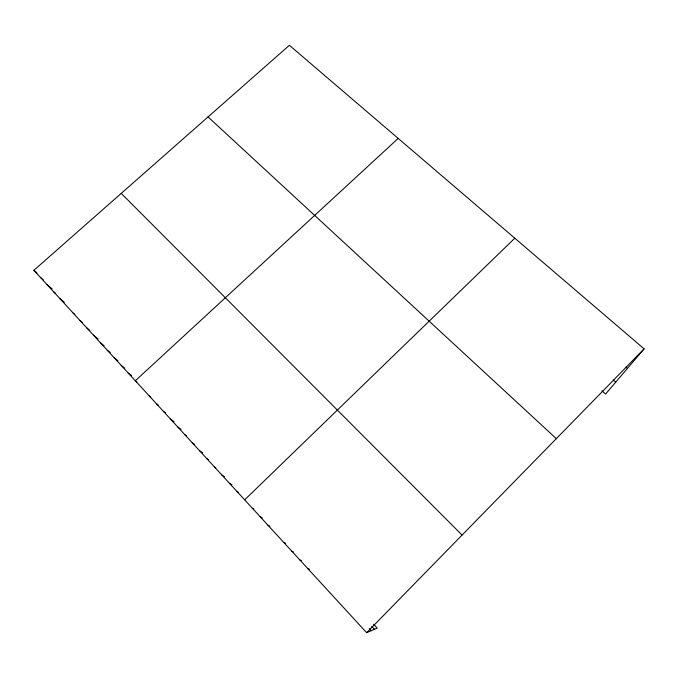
<?xml version="1.0" encoding="UTF-8"?>
<svg xmlns="http://www.w3.org/2000/svg" width="678" height="678" viewBox="0 0 678 678"><rect width="100%" height="100%" fill="white"/><g stroke="black" fill="none" stroke-linecap="round" stroke-linejoin="round"><path stroke-width="1.02" d="M373.637 624.285L377.146 628.091L366.662 632.701L33.9 270.302L289.387 45.299L644.1 348.848L605.598 394.054L601.92 390.782M366.662 632.701L644.1 348.848M244.682 499.847L514.814 238.207M398.181 138.405L135.329 380.756L136.931 382.019M308.032 568.842L309.431 569.308M299.905 559.994L301.396 560.562M291.837 551.206L293.421 551.884M283.836 542.493L285.506 543.264M267.996 525.247L269.844 526.221M260.174 516.721L262.344 517.924M252.394 508.254L253.911 509.127M237.02 491.508L238.656 492.525M229.418 483.228L231.961 484.855M221.867 475.007L224.494 476.736M214.367 466.837L215.816 467.812M206.926 458.735L208.426 459.76M199.535 450.684L202.62 452.845M192.196 442.692L194.578 444.395M184.916 434.759L186.543 435.946M177.678 426.886L181.034 429.344M170.5 419.063L174.077 421.724M163.364 411.292L165.568 412.953M156.279 403.579L158.533 405.3M149.245 395.918L150.787 397.105M128.227 373.027L131.498 375.629M121.184 365.357L124.76 368.222M114.184 357.73L117.836 360.679M107.234 350.17L110.209 352.585M100.336 342.653L104.124 345.755M93.488 335.186L98.107 339.008M86.682 327.779L89.818 330.381M79.919 320.423L82.309 322.414M73.216 313.109L74.834 314.473M59.927 298.651L64.308 302.371M53.359 291.489L55.579 293.388M46.824 284.379L52.087 288.887M40.341 277.31L43.392 279.938M33.9 270.302L36.985 272.971M625.93 367.086L627.447 368.4M613.404 380.087L615.743 382.146M208.053 116.93L556.324 438.658M121.243 193.383L462.074 535.086M371.705 626.362L374.409 629.294M369.256 628.548L371.23 630.693"/></g></svg>
